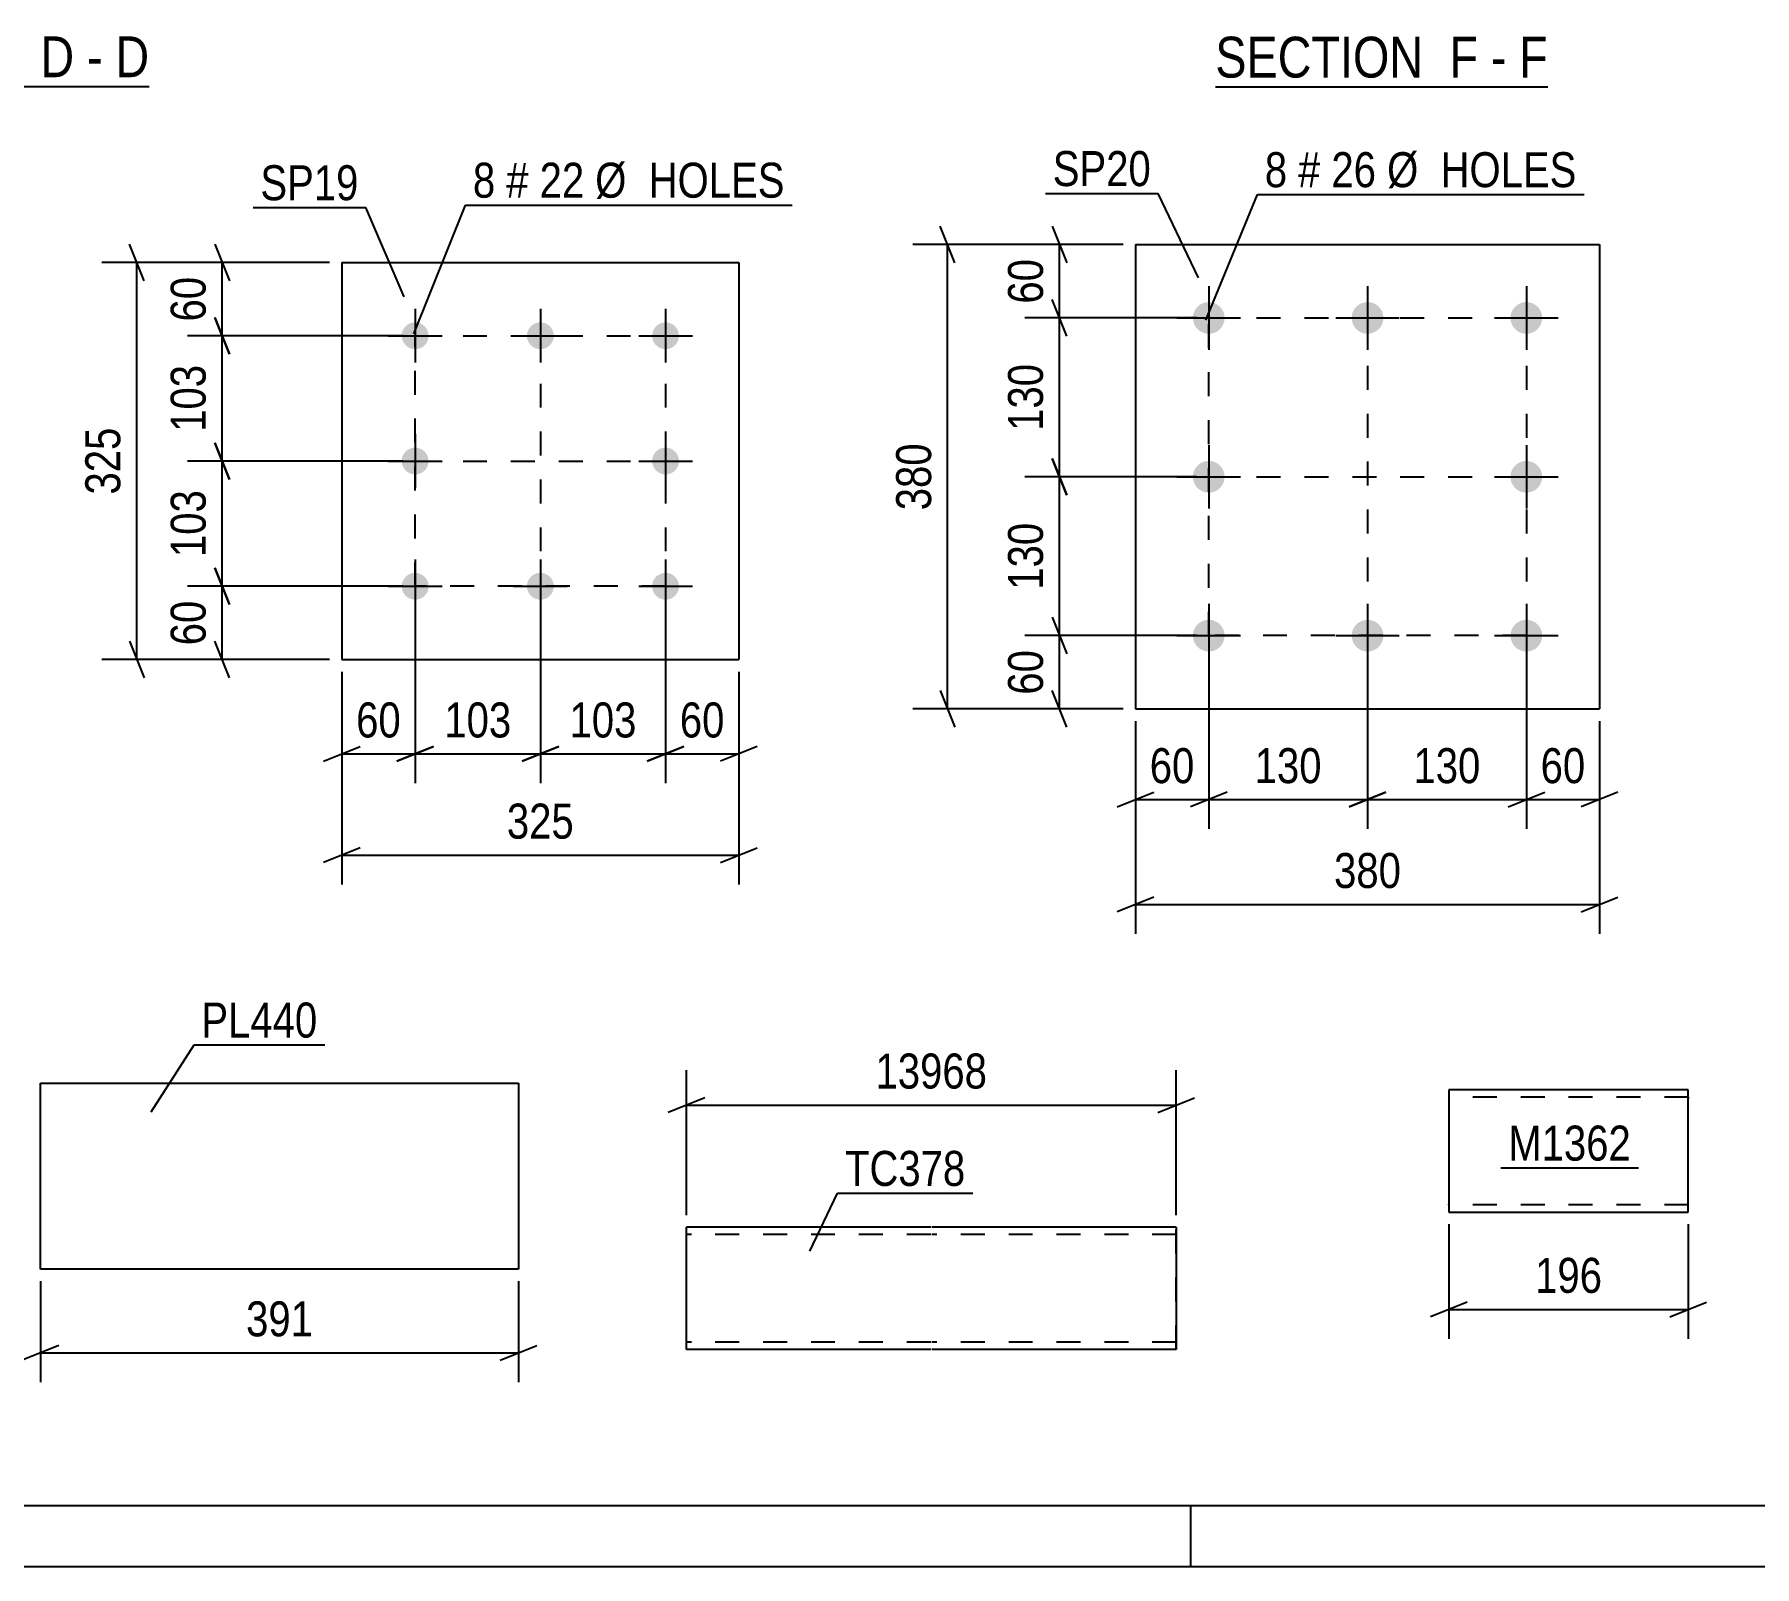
# Model space of a CAD drawing. Header units: millimetres. Extents: x 0 to 841, y 0 to 594.
# Drawn here: x 116.3 to 257.1, y 0 to 125.4 of the extents above; entities that cross this region are included whole.
import ezdxf

# ---------------------------------------------------------------- set-up
doc = ezdxf.new("R2010")
doc.units = ezdxf.units.MM
doc.linetypes.add('DXK_LINE_DOT2', pattern=[3.9198, 1.9599, -1.9599])
doc.styles.add('Arial Narrow', font='ARIALN.TTF', dxfattribs={"height": 0.2})

# ---------------------------------------------------------------- blocks, each defined once
blk = doc.blocks.new('Unknown-122567824-1133')
at = {"color": 5, "linetype": 'Continuous'}
for p, q in [((5, 5), (836, 5)), ((211, 0), (211, 5)), ((0, 0), (841, 0))]:
    blk.add_line(p, q, dxfattribs=at)
blk = doc.blocks.new('Unknown-122567824-14 - 50441')
at = {"color": 6, "linetype": 'Continuous'}
blk.add_line((97.65, 121.13), (125.72, 121.13), dxfattribs=at)
at = {"color": 0, "linetype": 'Continuous'}
for points in [[(115.76, 121.88), (115.76, 125.38), (97.65, 125.38), (97.65, 121.88)], [(119.58, 121.88), (119.58, 125.38), (116.81, 125.38), (116.81, 121.88)], [(121.9, 121.88), (121.9, 125.38), (120.63, 125.38), (120.63, 121.88)], [(125.72, 121.88), (125.72, 125.38), (122.95, 125.38), (122.95, 121.88)]]:
    blk.add_wipeout(points, dxfattribs=at)
at = {"color": 7, "linetype": 'Continuous', "style": 'Arial Narrow'}
for s, p in [('SECTION ', (97.65, 121.88)), ('D', (116.81, 121.88)), ('D', (122.95, 121.88)), ('-', (120.63, 121.88))]:
    blk.add_text(s, height=3.34, dxfattribs=at).set_placement(p)
blk = doc.blocks.new('Unknown-122567824-16 - 50831')
at = {"color": 6, "linetype": 'Continuous'}
blk.add_line((213, 121.1), (240.22, 121.1), dxfattribs=at)
at = {"color": 0, "linetype": 'Continuous'}
for points in [[(231.11, 121.85), (231.11, 125.35), (213, 125.35), (213, 121.85)], [(234.5, 121.85), (234.5, 125.35), (232.16, 125.35), (232.16, 121.85)], [(236.82, 121.85), (236.82, 125.35), (235.55, 125.35), (235.55, 121.85)], [(240.22, 121.85), (240.22, 125.35), (237.87, 125.35), (237.87, 121.85)]]:
    blk.add_wipeout(points, dxfattribs=at)
at = {"color": 7, "linetype": 'Continuous', "style": 'Arial Narrow'}
for s, p in [('SECTION ', (213, 121.85)), ('F', (232.16, 121.85)), ('F', (237.87, 121.85)), ('-', (235.55, 121.85))]:
    blk.add_text(s, height=3.34, dxfattribs=at).set_placement(p)
blk = doc.blocks.new('Part-122567824-53792 - 53791')
at = {"color": 2, "linetype": 'Continuous'}
for p, q in [((141.49, 106.72), (141.49, 74.22)), ((141.49, 106.72), (173.99, 106.72)), ((173.99, 106.72), (173.99, 74.22)), ((141.49, 74.22), (173.99, 74.22))]:
    blk.add_line(p, q, dxfattribs=at)
blk = doc.blocks.new('Bolt-122567824-53793 - 53791')
at = {"linetype": 'Continuous'}
for points in [[(147.49, 101.82, -1), (147.49, 99.62, -1)], [(157.74, 101.82, -1), (157.74, 99.62, -1)], [(167.99, 101.82, -1), (167.99, 99.62, -1)], [(147.49, 91.57, -1), (147.49, 89.37, -1)], [(167.99, 91.57, -1), (167.99, 89.37, -1)], [(147.49, 81.32, -1), (147.49, 79.12, -1)], [(157.74, 81.32, -1), (157.74, 79.12, -1)], [(167.99, 81.32, -1), (167.99, 79.12, -1)]]:
    blk.add_hatch(color=1, dxfattribs=at).paths.add_polyline_path(points)
at = {"color": 1, "linetype": 'Continuous'}
for p, q in [((147.49, 102.92), (147.49, 98.52)), ((157.74, 102.92), (157.74, 98.52)), ((167.99, 102.92), (167.99, 98.52)), ((145.29, 100.72), (149.69, 100.72)), ((155.54, 100.72), (159.94, 100.72)), ((165.79, 100.72), (170.19, 100.72)), ((147.49, 92.67), (147.49, 88.27)), ((167.99, 92.67), (167.99, 88.27)), ((145.29, 90.47), (149.69, 90.47)), ((165.79, 90.47), (170.19, 90.47)), ((147.49, 82.42), (147.49, 78.02)), ((157.74, 82.42), (157.74, 78.02)), ((167.99, 82.42), (167.99, 78.02)), ((145.29, 80.22), (149.69, 80.22)), ((155.54, 80.22), (159.94, 80.22)), ((165.79, 80.22), (170.19, 80.22))]:
    blk.add_line(p, q, dxfattribs=at)
blk = doc.blocks.new('Part-122567824-53810 - 53809')
at = {"color": 2, "linetype": 'Continuous'}
for p, q in [((116.82, 24.35), (116.82, 39.55)), ((116.82, 39.55), (155.96, 39.55)), ((155.96, 39.55), (155.96, 24.35)), ((155.96, 24.35), (116.82, 24.35))]:
    blk.add_line(p, q, dxfattribs=at)
blk = doc.blocks.new('Part-122567824-53775 - 53774')
at = {"color": 2, "linetype": 'Continuous'}
for p, q in [((189.7, 27.77), (169.7, 27.77)), ((169.7, 17.86), (169.7, 27.77)), ((209.8, 27.77), (189.8, 27.77)), ((209.8, 27.77), (209.8, 27.77)), ((209.8, 27.77), (209.8, 17.77)), ((169.7, 17.77), (169.7, 17.86)), ((189.7, 17.77), (169.7, 17.77)), ((209.8, 17.77), (189.8, 17.77)), ((209.8, 17.77), (209.8, 17.77))]:
    blk.add_line(p, q, dxfattribs=at)
at = {"color": 7, "linetype": 'DXK_LINE_DOT2'}
for p, q in [((189.7, 27.17), (169.7, 27.17)), ((209.8, 27.17), (189.8, 27.17)), ((209.8, 17.77), (209.8, 27.77)), ((209.8, 27.17), (209.8, 27.17)), ((169.7, 18.37), (169.7, 18.42)), ((189.7, 18.37), (169.7, 18.37)), ((209.8, 18.37), (189.8, 18.37)), ((209.8, 18.37), (209.8, 18.37))]:
    blk.add_line(p, q, dxfattribs=at)
blk = doc.blocks.new('Part-122567824-53865 - 53864')
at = {"color": 2, "linetype": 'Continuous'}
for p, q in [((206.46, 108.18), (206.46, 70.18)), ((206.46, 108.18), (244.46, 108.18)), ((244.46, 108.18), (244.46, 70.18)), ((206.46, 70.18), (244.46, 70.18))]:
    blk.add_line(p, q, dxfattribs=at)
blk = doc.blocks.new('Bolt-122567824-53866 - 53864')
at = {"linetype": 'Continuous'}
for points in [[(212.46, 103.48, -1), (212.46, 100.88, -1)], [(225.46, 103.48, -1), (225.46, 100.88, -1)], [(238.46, 103.48, -1), (238.46, 100.88, -1)], [(212.46, 90.48, -1), (212.46, 87.88, -1)], [(238.46, 90.48, -1), (238.46, 87.88, -1)], [(212.46, 77.48, -1), (212.46, 74.88, -1)], [(225.46, 77.48, -1), (225.46, 74.88, -1)], [(238.46, 77.48, -1), (238.46, 74.88, -1)]]:
    blk.add_hatch(color=1, dxfattribs=at).paths.add_polyline_path(points)
at = {"color": 1, "linetype": 'Continuous'}
for p, q in [((212.46, 104.78), (212.46, 99.58)), ((225.46, 104.78), (225.46, 99.58)), ((238.46, 104.78), (238.46, 99.58)), ((209.86, 102.18), (215.06, 102.18)), ((222.86, 102.18), (228.06, 102.18)), ((235.86, 102.18), (241.06, 102.18)), ((212.46, 91.78), (212.46, 86.58)), ((238.46, 91.78), (238.46, 86.58)), ((209.86, 89.18), (215.06, 89.18)), ((235.86, 89.18), (241.06, 89.18)), ((212.46, 78.78), (212.46, 73.58)), ((225.46, 78.78), (225.46, 73.58)), ((238.46, 78.78), (238.46, 73.58)), ((209.86, 76.18), (215.06, 76.18)), ((222.86, 76.18), (228.06, 76.18)), ((235.86, 76.18), (241.06, 76.18))]:
    blk.add_line(p, q, dxfattribs=at)
blk = doc.blocks.new('Part-122567824-53918 - 53917')
at = {"color": 2, "linetype": 'Continuous'}
for p, q in [((251.72, 39.01), (232.12, 39.01)), ((232.12, 39.01), (232.12, 29.1)), ((251.72, 30.21), (251.72, 39.01)), ((251.72, 29.01), (251.72, 30.21)), ((232.12, 29.1), (232.12, 29.01)), ((232.12, 29.01), (251.72, 29.01))]:
    blk.add_line(p, q, dxfattribs=at)
at = {"color": 7, "linetype": 'DXK_LINE_DOT2'}
for p, q in [((251.72, 38.41), (232.12, 38.41)), ((251.72, 38.41), (251.72, 38.37)), ((251.72, 38.37), (251.72, 38.41)), ((251.72, 38.27), (251.72, 38.37)), ((251.72, 38.37), (251.72, 38.27)), ((232.12, 29.61), (232.12, 29.66)), ((251.72, 29.61), (232.12, 29.61)), ((251.72, 29.66), (251.72, 29.98)), ((251.72, 29.61), (251.72, 29.66))]:
    blk.add_line(p, q, dxfattribs=at)
blk = doc.blocks.new('Rectangle-122567824-56095 - 53791')
at = {"color": 1, "linetype": 'DXK_LINE_DOT2'}
blk.add_lwpolyline([(147.49, 100.72), (167.99, 100.72), (167.99, 80.22), (147.49, 80.22), (147.49, 100.72)], close=True, dxfattribs=at)
blk = doc.blocks.new('Rectangle-122567824-56133 - 53864')
at = {"color": 1, "linetype": 'DXK_LINE_DOT2'}
blk.add_lwpolyline([(212.46, 102.18), (238.46, 102.18), (238.46, 76.18), (212.46, 76.18), (212.46, 102.18)], close=True, dxfattribs=at)
blk = doc.blocks.new('Line-122567824-56105 - 53791')
at = {"color": 1, "linetype": 'DXK_LINE_DOT2'}
blk.add_line((157.74, 100.72), (157.74, 80.22), dxfattribs=at)
blk = doc.blocks.new('Line-122567824-56143 - 53864')
at = {"color": 1, "linetype": 'DXK_LINE_DOT2'}
blk.add_line((212.46, 89.18), (238.46, 89.18), dxfattribs=at)
blk = doc.blocks.new('Line-122567824-56112 - 53791')
at = {"color": 1, "linetype": 'DXK_LINE_DOT2'}
blk.add_line((147.49, 90.47), (167.99, 90.47), dxfattribs=at)
blk = doc.blocks.new('Line-122567824-56150 - 53864')
at = {"color": 1, "linetype": 'DXK_LINE_DOT2'}
blk.add_line((225.46, 102.18), (225.46, 75.58), dxfattribs=at)
blk = doc.blocks.new('StraightDimension-122567824-54076 - 53791')
at = {"color": 7, "linetype": 'Continuous'}
for p, q in [((131.09, 108.22), (132.29, 105.22)), ((140.49, 106.72), (128.84, 106.72)), ((131.69, 100.72), (131.69, 106.72)), ((132.29, 99.22), (131.09, 102.22)), ((146.49, 100.72), (128.84, 100.72))]:
    blk.add_line(p, q, dxfattribs=at)
at = {"color": 0}
blk.add_wipeout([(130.94, 106.15), (126.74, 106.15), (126.74, 101.29), (130.94, 101.29)], dxfattribs=at)
at = {"color": 3, "style": 'Arial Narrow'}
blk.add_text('60', height=2.863, rotation=90.0002, dxfattribs=at).set_placement((130.34, 101.89))
blk = doc.blocks.new('StraightDimension-122567824-54077 - 53791')
at = {"color": 7, "linetype": 'Continuous'}
for p, q in [((131.09, 102.22), (132.29, 99.22)), ((146.49, 100.72), (128.84, 100.72)), ((131.69, 90.47), (131.69, 100.72)), ((132.29, 88.97), (131.09, 91.97)), ((146.49, 90.47), (128.84, 90.47))]:
    blk.add_line(p, q, dxfattribs=at)
at = {"color": 0}
blk.add_wipeout([(130.94, 98.94), (126.74, 98.94), (126.74, 92.26), (130.94, 92.26)], dxfattribs=at)
at = {"color": 3, "style": 'Arial Narrow'}
blk.add_text('103', height=2.863, rotation=90.0002, dxfattribs=at).set_placement((130.34, 92.86))
blk = doc.blocks.new('StraightDimension-122567824-54078 - 53791')
at = {"color": 7, "linetype": 'Continuous'}
for p, q in [((131.09, 91.97), (132.29, 88.97)), ((146.49, 90.47), (128.84, 90.47)), ((131.69, 80.22), (131.69, 90.47)), ((132.29, 78.72), (131.09, 81.72)), ((146.49, 80.22), (128.84, 80.22))]:
    blk.add_line(p, q, dxfattribs=at)
at = {"color": 0}
blk.add_wipeout([(130.94, 88.69), (126.74, 88.69), (126.74, 82.01), (130.94, 82.01)], dxfattribs=at)
at = {"color": 3, "style": 'Arial Narrow'}
blk.add_text('103', height=2.863, rotation=90.0002, dxfattribs=at).set_placement((130.34, 82.61))
blk = doc.blocks.new('StraightDimension-122567824-54079 - 53791')
at = {"color": 7, "linetype": 'Continuous'}
for p, q in [((131.09, 81.72), (132.29, 78.72)), ((146.49, 80.22), (128.84, 80.22)), ((131.69, 74.22), (131.69, 80.22)), ((132.29, 72.72), (131.09, 75.72)), ((140.49, 74.22), (128.84, 74.22))]:
    blk.add_line(p, q, dxfattribs=at)
at = {"color": 0}
blk.add_wipeout([(130.94, 79.65), (126.74, 79.65), (126.74, 74.79), (130.94, 74.79)], dxfattribs=at)
at = {"color": 3, "style": 'Arial Narrow'}
blk.add_text('60', height=2.863, rotation=90.0002, dxfattribs=at).set_placement((130.34, 75.39))
blk = doc.blocks.new('StraightDimension-122567824-54092 - 53791')
at = {"color": 7, "linetype": 'Continuous'}
for p, q in [((125.3, 105.22), (124.1, 108.22)), ((140.49, 106.72), (121.85, 106.72)), ((124.7, 74.22), (124.7, 106.72)), ((124.1, 75.72), (125.3, 72.72)), ((140.49, 74.22), (121.85, 74.22))]:
    blk.add_line(p, q, dxfattribs=at)
at = {"color": 0}
blk.add_wipeout([(123.95, 93.81), (119.75, 93.81), (119.75, 87.13), (123.95, 87.13)], dxfattribs=at)
at = {"color": 3, "style": 'Arial Narrow'}
blk.add_text('325', height=2.863, rotation=90.0002, dxfattribs=at).set_placement((123.35, 87.73))
blk = doc.blocks.new('StraightDimension-122567824-54096 - 53791')
at = {"color": 7, "linetype": 'Continuous'}
for p, q in [((167.99, 79.22), (167.99, 64.1)), ((173.99, 73.22), (173.99, 64.1)), ((166.49, 65.9), (169.49, 67.1)), ((167.99, 66.5), (173.99, 66.5)), ((175.49, 67.1), (172.49, 65.9))]:
    blk.add_line(p, q, dxfattribs=at)
at = {"color": 0}
blk.add_wipeout([(173.42, 67.25), (173.42, 71.45), (168.56, 71.45), (168.56, 67.25)], dxfattribs=at)
at = {"color": 3, "style": 'Arial Narrow'}
blk.add_text('60', height=2.863, dxfattribs=at).set_placement((169.16, 67.85))
blk = doc.blocks.new('StraightDimension-122567824-54097 - 53791')
at = {"color": 7, "linetype": 'Continuous'}
for p, q in [((157.74, 79.22), (157.74, 64.1)), ((167.99, 79.22), (167.99, 64.1)), ((156.24, 65.9), (159.24, 67.1)), ((157.74, 66.5), (167.99, 66.5)), ((169.49, 67.1), (166.49, 65.9))]:
    blk.add_line(p, q, dxfattribs=at)
at = {"color": 0}
blk.add_wipeout([(166.21, 67.25), (166.21, 71.45), (159.53, 71.45), (159.53, 67.25)], dxfattribs=at)
at = {"color": 3, "style": 'Arial Narrow'}
blk.add_text('103', height=2.863, dxfattribs=at).set_placement((160.13, 67.85))
blk = doc.blocks.new('StraightDimension-122567824-54098 - 53791')
at = {"color": 7, "linetype": 'Continuous'}
for p, q in [((147.49, 79.22), (147.49, 64.1)), ((157.74, 79.22), (157.74, 64.1)), ((145.99, 65.9), (148.99, 67.1)), ((147.49, 66.5), (157.74, 66.5)), ((159.24, 67.1), (156.24, 65.9))]:
    blk.add_line(p, q, dxfattribs=at)
at = {"color": 0}
blk.add_wipeout([(155.96, 67.25), (155.96, 71.45), (149.28, 71.45), (149.28, 67.25)], dxfattribs=at)
at = {"color": 3, "style": 'Arial Narrow'}
blk.add_text('103', height=2.863, dxfattribs=at).set_placement((149.88, 67.85))
blk = doc.blocks.new('StraightDimension-122567824-54099 - 53791')
at = {"color": 7, "linetype": 'Continuous'}
for p, q in [((147.49, 79.22), (147.49, 64.1)), ((141.49, 73.22), (141.49, 64.1)), ((139.99, 65.9), (142.99, 67.1)), ((141.49, 66.5), (147.49, 66.5)), ((148.99, 67.1), (145.99, 65.9))]:
    blk.add_line(p, q, dxfattribs=at)
at = {"color": 0}
blk.add_wipeout([(146.92, 67.25), (146.92, 71.45), (142.06, 71.45), (142.06, 67.25)], dxfattribs=at)
at = {"color": 3, "style": 'Arial Narrow'}
blk.add_text('60', height=2.863, dxfattribs=at).set_placement((142.66, 67.85))
blk = doc.blocks.new('StraightDimension-122567824-54112 - 53791')
at = {"color": 7, "linetype": 'Continuous'}
for p, q in [((141.49, 73.22), (141.49, 55.82)), ((173.99, 73.22), (173.99, 55.82)), ((142.99, 58.82), (139.99, 57.62)), ((141.49, 58.22), (173.99, 58.22)), ((172.49, 57.62), (175.49, 58.82))]:
    blk.add_line(p, q, dxfattribs=at)
at = {"color": 0}
blk.add_wipeout([(161.08, 58.97), (161.08, 63.17), (154.4, 63.17), (154.4, 58.97)], dxfattribs=at)
at = {"color": 3, "style": 'Arial Narrow'}
blk.add_text('325', height=2.863, dxfattribs=at).set_placement((155, 59.57))
blk = doc.blocks.new('StraightDimension-122567824-54128 - 53809')
at = {"color": 7, "linetype": 'Continuous'}
for p, q in [((116.82, 23.35), (116.82, 15.09)), ((155.96, 23.35), (155.96, 15.09)), ((118.32, 18.09), (115.32, 16.89)), ((116.82, 17.49), (155.96, 17.49)), ((154.46, 16.89), (157.46, 18.09))]:
    blk.add_line(p, q, dxfattribs=at)
at = {"color": 0}
blk.add_wipeout([(139.73, 18.24), (139.73, 22.44), (133.05, 22.44), (133.05, 18.24)], dxfattribs=at)
at = {"color": 3, "style": 'Arial Narrow'}
blk.add_text('391', height=2.863, dxfattribs=at).set_placement((133.65, 18.84))
blk = doc.blocks.new('StraightDimension-122567824-54064 - 53774')
at = {"color": 7, "linetype": 'Continuous'}
for p, q in [((169.7, 28.77), (169.7, 40.62)), ((209.8, 28.77), (209.8, 40.62)), ((171.2, 38.37), (168.2, 37.17)), ((208.3, 37.17), (211.3, 38.37)), ((169.7, 37.77), (209.8, 37.77))]:
    blk.add_line(p, q, dxfattribs=at)
at = {"color": 0}
blk.add_wipeout([(194.92, 38.52), (194.92, 42.72), (184.58, 42.72), (184.58, 38.52)], dxfattribs=at)
at = {"color": 3, "style": 'Arial Narrow'}
blk.add_text('13968', height=2.863, dxfattribs=at).set_placement((185.18, 39.12))
blk = doc.blocks.new('StraightDimension-122567824-54199 - 53864')
at = {"color": 7, "linetype": 'Continuous'}
for p, q in [((212.46, 75.18), (212.46, 60.36)), ((206.46, 69.18), (206.46, 60.36)), ((204.96, 62.16), (207.96, 63.36)), ((206.46, 62.76), (212.46, 62.76)), ((213.96, 63.36), (210.96, 62.16))]:
    blk.add_line(p, q, dxfattribs=at)
at = {"color": 0}
blk.add_wipeout([(211.89, 63.51), (211.89, 67.71), (207.03, 67.71), (207.03, 63.51)], dxfattribs=at)
at = {"color": 3, "style": 'Arial Narrow'}
blk.add_text('60', height=2.863, dxfattribs=at).set_placement((207.63, 64.11))
blk = doc.blocks.new('StraightDimension-122567824-54178 - 53864')
at = {"color": 7, "linetype": 'Continuous'}
for p, q in [((200.84, 87.68), (199.64, 90.68)), ((211.46, 89.18), (197.39, 89.18)), ((200.24, 76.18), (200.24, 89.18)), ((199.64, 77.68), (200.84, 74.68)), ((211.46, 76.18), (197.39, 76.18))]:
    blk.add_line(p, q, dxfattribs=at)
at = {"color": 0}
blk.add_wipeout([(199.49, 86.02), (195.29, 86.02), (195.29, 79.34), (199.49, 79.34)], dxfattribs=at)
at = {"color": 3, "style": 'Arial Narrow'}
blk.add_text('130', height=2.863, rotation=90.0002, dxfattribs=at).set_placement((198.89, 79.94))
blk = doc.blocks.new('StraightDimension-122567824-54176 - 53864')
at = {"color": 7, "linetype": 'Continuous'}
for p, q in [((199.64, 109.68), (200.84, 106.68)), ((205.46, 108.18), (197.39, 108.18)), ((200.24, 102.18), (200.24, 108.18)), ((200.84, 100.68), (199.64, 103.68)), ((211.46, 102.18), (197.39, 102.18))]:
    blk.add_line(p, q, dxfattribs=at)
at = {"color": 0}
blk.add_wipeout([(199.49, 107.61), (195.29, 107.61), (195.29, 102.75), (199.49, 102.75)], dxfattribs=at)
at = {"color": 3, "style": 'Arial Narrow'}
blk.add_text('60', height=2.863, rotation=90.0002, dxfattribs=at).set_placement((198.89, 103.35))
blk = doc.blocks.new('StraightDimension-122567824-54177 - 53864')
at = {"color": 7, "linetype": 'Continuous'}
for p, q in [((200.84, 100.68), (199.64, 103.68)), ((211.46, 102.18), (197.39, 102.18)), ((200.24, 89.18), (200.24, 102.18)), ((199.64, 90.68), (200.84, 87.68)), ((211.46, 89.18), (197.39, 89.18))]:
    blk.add_line(p, q, dxfattribs=at)
at = {"color": 0}
blk.add_wipeout([(199.49, 99.02), (195.29, 99.02), (195.29, 92.34), (199.49, 92.34)], dxfattribs=at)
at = {"color": 3, "style": 'Arial Narrow'}
blk.add_text('130', height=2.863, rotation=90.0002, dxfattribs=at).set_placement((198.89, 92.94))
blk = doc.blocks.new('StraightDimension-122567824-54179 - 53864')
at = {"color": 7, "linetype": 'Continuous'}
for p, q in [((199.64, 77.68), (200.84, 74.68)), ((211.46, 76.18), (197.39, 76.18)), ((200.24, 70.18), (200.24, 76.18)), ((200.84, 68.68), (199.64, 71.68)), ((205.46, 70.18), (197.39, 70.18))]:
    blk.add_line(p, q, dxfattribs=at)
at = {"color": 0}
blk.add_wipeout([(199.49, 75.61), (195.29, 75.61), (195.29, 70.75), (199.49, 70.75)], dxfattribs=at)
at = {"color": 3, "style": 'Arial Narrow'}
blk.add_text('60', height=2.863, rotation=90.0002, dxfattribs=at).set_placement((198.89, 71.35))
blk = doc.blocks.new('StraightDimension-122567824-54192 - 53864')
at = {"color": 7, "linetype": 'Continuous'}
for p, q in [((191.68, 106.68), (190.48, 109.68)), ((205.46, 108.18), (188.23, 108.18)), ((191.08, 70.18), (191.08, 108.18)), ((190.48, 71.68), (191.68, 68.68)), ((205.46, 70.18), (188.23, 70.18))]:
    blk.add_line(p, q, dxfattribs=at)
at = {"color": 0}
blk.add_wipeout([(190.33, 92.52), (186.13, 92.52), (186.13, 85.84), (190.33, 85.84)], dxfattribs=at)
at = {"color": 3, "style": 'Arial Narrow'}
blk.add_text('380', height=2.863, rotation=90.0002, dxfattribs=at).set_placement((189.73, 86.44))
blk = doc.blocks.new('StraightDimension-122567824-54196 - 53864')
at = {"color": 7, "linetype": 'Continuous'}
for p, q in [((238.46, 75.18), (238.46, 60.36)), ((244.46, 69.18), (244.46, 60.36)), ((236.96, 62.16), (239.96, 63.36)), ((238.46, 62.76), (244.46, 62.76)), ((245.96, 63.36), (242.96, 62.16))]:
    blk.add_line(p, q, dxfattribs=at)
at = {"color": 0}
blk.add_wipeout([(243.89, 63.51), (243.89, 67.71), (239.03, 67.71), (239.03, 63.51)], dxfattribs=at)
at = {"color": 3, "style": 'Arial Narrow'}
blk.add_text('60', height=2.863, dxfattribs=at).set_placement((239.63, 64.11))
blk = doc.blocks.new('StraightDimension-122567824-54197 - 53864')
at = {"color": 7, "linetype": 'Continuous'}
for p, q in [((225.46, 75.18), (225.46, 60.36)), ((238.46, 75.18), (238.46, 60.36)), ((226.96, 63.36), (223.96, 62.16)), ((225.46, 62.76), (238.46, 62.76)), ((236.96, 62.16), (239.96, 63.36))]:
    blk.add_line(p, q, dxfattribs=at)
at = {"color": 0}
blk.add_wipeout([(235.3, 63.51), (235.3, 67.71), (228.62, 67.71), (228.62, 63.51)], dxfattribs=at)
at = {"color": 3, "style": 'Arial Narrow'}
blk.add_text('130', height=2.863, dxfattribs=at).set_placement((229.22, 64.11))
blk = doc.blocks.new('StraightDimension-122567824-54198 - 53864')
at = {"color": 7, "linetype": 'Continuous'}
for p, q in [((212.46, 75.18), (212.46, 60.36)), ((225.46, 75.18), (225.46, 60.36)), ((213.96, 63.36), (210.96, 62.16)), ((212.46, 62.76), (225.46, 62.76)), ((223.96, 62.16), (226.96, 63.36))]:
    blk.add_line(p, q, dxfattribs=at)
at = {"color": 0}
blk.add_wipeout([(222.3, 63.51), (222.3, 67.71), (215.62, 67.71), (215.62, 63.51)], dxfattribs=at)
at = {"color": 3, "style": 'Arial Narrow'}
blk.add_text('130', height=2.863, dxfattribs=at).set_placement((216.22, 64.11))
blk = doc.blocks.new('StraightDimension-122567824-54212 - 53864')
at = {"color": 7, "linetype": 'Continuous'}
for p, q in [((206.46, 69.18), (206.46, 51.78)), ((244.46, 69.18), (244.46, 51.78)), ((207.96, 54.78), (204.96, 53.58)), ((206.46, 54.18), (244.46, 54.18)), ((242.96, 53.58), (245.96, 54.78))]:
    blk.add_line(p, q, dxfattribs=at)
at = {"color": 0}
blk.add_wipeout([(228.8, 54.93), (228.8, 59.13), (222.12, 59.13), (222.12, 54.93)], dxfattribs=at)
at = {"color": 3, "style": 'Arial Narrow'}
blk.add_text('380', height=2.863, dxfattribs=at).set_placement((222.72, 55.53))
blk = doc.blocks.new('StraightDimension-122567824-54216 - 53917')
at = {"color": 7, "linetype": 'Continuous'}
for p, q in [((232.12, 28.01), (232.12, 18.65)), ((251.72, 28.01), (251.72, 18.65)), ((233.62, 21.65), (230.62, 20.45)), ((250.22, 20.45), (253.22, 21.65)), ((232.12, 21.05), (251.72, 21.05))]:
    blk.add_line(p, q, dxfattribs=at)
at = {"color": 0}
blk.add_wipeout([(245.26, 21.8), (245.26, 26), (238.58, 26), (238.58, 21.8)], dxfattribs=at)
at = {"color": 3, "style": 'Arial Narrow'}
blk.add_text('196', height=2.863, dxfattribs=at).set_placement((239.18, 22.4))
blk = doc.blocks.new('Mark-122567824-54444 - 53791')
at = {"color": 0}
blk.add_wipeout([(142.86, 111.81), (142.86, 114.81), (134.82, 114.81), (134.82, 111.81)], dxfattribs=at)
blk.add_wipeout([(142.86, 111.81), (142.86, 114.81), (134.82, 114.81), (134.82, 111.81)], dxfattribs=at)
at = {"color": 30, "linetype": 'Continuous'}
for p in [(134.22, 111.21), (146.59, 103.9)]:
    blk.add_line(p, (143.46, 111.21), dxfattribs=at)
at = {"color": 3, "style": 'Arial Narrow'}
blk.add_text('SP19', height=2.863, dxfattribs=at).set_placement((134.82, 111.81))
blk = doc.blocks.new('Mark-122567824-54447 - 53791')
at = {"color": 0}
for points in [[(154.05, 112.02), (154.05, 115.02), (152.22, 115.02), (152.22, 112.02)], [(156.78, 112.02), (156.78, 115.02), (154.95, 115.02), (154.95, 112.02)], [(161.33, 112.02), (161.33, 115.02), (157.68, 115.02), (157.68, 112.02)], [(177.76, 112.02), (177.76, 115.02), (162.23, 115.02), (162.23, 112.02)]]:
    blk.add_wipeout(points, dxfattribs=at)
for points in [[(154.05, 112.02), (154.05, 115.02), (152.22, 115.02), (152.22, 112.02)], [(156.78, 112.02), (156.78, 115.02), (154.95, 115.02), (154.95, 112.02)], [(161.33, 112.02), (161.33, 115.02), (157.68, 115.02), (157.68, 112.02)], [(177.76, 112.02), (177.76, 115.02), (162.23, 115.02), (162.23, 112.02)]]:
    blk.add_wipeout(points, dxfattribs=at)
at = {"color": 7, "linetype": 'Continuous'}
for p, q in [((147.38, 100.87), (151.62, 111.42)), ((151.62, 111.42), (178.36, 111.42))]:
    blk.add_line(p, q, dxfattribs=at)
at = {"color": 3, "style": 'Arial Narrow'}
for s, height, p in [('8', 2.86, (152.22, 112.02)), ('#', 2.86, (154.95, 112.02)), ('22', 2.863, (157.68, 112.02)), ('Ø  HOLES', 2.863, (162.23, 112.02))]:
    blk.add_text(s, height=height, dxfattribs=at).set_placement(p)
blk = doc.blocks.new('Mark-122567824-54451 - 53809')
at = {"color": 0}
blk.add_wipeout([(139.5, 43.29), (139.5, 46.29), (129.99, 46.29), (129.99, 43.29)], dxfattribs=at)
blk.add_wipeout([(139.5, 43.29), (139.5, 46.29), (129.99, 46.29), (129.99, 43.29)], dxfattribs=at)
at = {"color": 30, "linetype": 'Continuous'}
for p, q in [((125.88, 37.22), (129.39, 42.69)), ((129.39, 42.69), (140.1, 42.69))]:
    blk.add_line(p, q, dxfattribs=at)
at = {"color": 3, "style": 'Arial Narrow'}
blk.add_text('PL440', height=2.863, dxfattribs=at).set_placement((129.99, 43.29))
blk = doc.blocks.new('Mark-122567824-56803 - 53774')
at = {"color": 0}
blk.add_wipeout([(192.54, 31.15), (192.54, 34.15), (182.68, 34.15), (182.68, 31.15)], dxfattribs=at)
blk.add_wipeout([(192.54, 31.15), (192.54, 34.15), (182.68, 34.15), (182.68, 31.15)], dxfattribs=at)
at = {"color": 30, "linetype": 'Continuous'}
for p, q in [((179.79, 25.8), (182.08, 30.55)), ((182.08, 30.55), (193.14, 30.55))]:
    blk.add_line(p, q, dxfattribs=at)
at = {"color": 3, "style": 'Arial Narrow'}
blk.add_text('TC378', height=2.863, dxfattribs=at).set_placement((182.68, 31.15))
blk = doc.blocks.new('Mark-122567824-54463 - 53864')
at = {"color": 0}
blk.add_wipeout([(207.73, 112.97), (207.73, 115.97), (199.69, 115.97), (199.69, 112.97)], dxfattribs=at)
blk.add_wipeout([(207.73, 112.97), (207.73, 115.97), (199.69, 115.97), (199.69, 112.97)], dxfattribs=at)
at = {"color": 30, "linetype": 'Continuous'}
for p in [(199.09, 112.37), (211.61, 105.45)]:
    blk.add_line(p, (208.33, 112.37), dxfattribs=at)
at = {"color": 3, "style": 'Arial Narrow'}
blk.add_text('SP20', height=2.863, dxfattribs=at).set_placement((199.69, 112.97))
blk = doc.blocks.new('Mark-122567824-56124 - 53864')
at = {"color": 0}
for points in [[(218.87, 112.88), (218.87, 115.88), (217.05, 115.88), (217.05, 112.88)], [(221.6, 112.88), (221.6, 115.88), (219.77, 115.88), (219.77, 112.88)], [(226.16, 112.88), (226.16, 115.88), (222.5, 115.88), (222.5, 112.88)], [(242.59, 112.88), (242.59, 115.88), (227.06, 115.88), (227.06, 112.88)]]:
    blk.add_wipeout(points, dxfattribs=at)
for points in [[(218.87, 112.88), (218.87, 115.88), (217.05, 115.88), (217.05, 112.88)], [(221.6, 112.88), (221.6, 115.88), (219.77, 115.88), (219.77, 112.88)], [(226.16, 112.88), (226.16, 115.88), (222.5, 115.88), (222.5, 112.88)], [(242.59, 112.88), (242.59, 115.88), (227.06, 115.88), (227.06, 112.88)]]:
    blk.add_wipeout(points, dxfattribs=at)
at = {"color": 7, "linetype": 'Continuous'}
for p, q in [((212.23, 101.99), (216.45, 112.28)), ((216.45, 112.28), (243.19, 112.28))]:
    blk.add_line(p, q, dxfattribs=at)
at = {"color": 3, "style": 'Arial Narrow'}
for s, height, p in [('8', 2.86, (217.05, 112.88)), ('#', 2.86, (219.77, 112.88)), ('26', 2.863, (222.5, 112.88)), ('Ø  HOLES', 2.863, (227.06, 112.88))]:
    blk.add_text(s, height=height, dxfattribs=at).set_placement(p)
blk = doc.blocks.new('Mark-122567824-54466 - 53917')
at = {"color": 0}
blk.add_wipeout([(247.04, 33.22), (247.04, 36.22), (236.98, 36.22), (236.98, 33.22)], dxfattribs=at)
blk.add_wipeout([(247.04, 33.22), (247.04, 36.22), (236.98, 36.22), (236.98, 33.22)], dxfattribs=at)
at = {"color": 30, "linetype": 'Continuous'}
blk.add_line((236.38, 32.62), (247.64, 32.62), dxfattribs=at)
at = {"color": 3, "style": 'Arial Narrow'}
blk.add_text('M1362', height=2.863, dxfattribs=at).set_placement((236.98, 33.22))

msp = doc.modelspace()

# ---------------------------------------------------------------- block references
for name in ['Unknown-122567824-1133', 'Part-122567824-53865 - 53864', 'Part-122567824-53792 - 53791', 'Bolt-122567824-53866 - 53864', 'Bolt-122567824-53793 - 53791', 'Rectangle-122567824-56133 - 53864', 'Line-122567824-56150 - 53864', 'Rectangle-122567824-56095 - 53791', 'Line-122567824-56105 - 53791', 'Line-122567824-56112 - 53791', 'Line-122567824-56143 - 53864', 'Part-122567824-53810 - 53809', 'Part-122567824-53918 - 53917', 'Part-122567824-53775 - 53774']:
    msp.add_blockref(name, (0, 0))

# ---------------------------------------------------------------- next in the draw order: block references
for name in ['Unknown-122567824-14 - 50441', 'Unknown-122567824-16 - 50831', 'Mark-122567824-54447 - 53791', 'StraightDimension-122567824-54176 - 53864', 'StraightDimension-122567824-54076 - 53791', 'StraightDimension-122567824-54096 - 53791', 'StraightDimension-122567824-54199 - 53864', 'StraightDimension-122567824-54196 - 53864', 'Mark-122567824-54451 - 53809', 'StraightDimension-122567824-54064 - 53774', 'Mark-122567824-54466 - 53917', 'StraightDimension-122567824-54216 - 53917', 'StraightDimension-122567824-54128 - 53809']:
    msp.add_blockref(name, (0, 0))

# ---------------------------------------------------------------- next in the draw order: block references
for name in ['StraightDimension-122567824-54077 - 53791', 'StraightDimension-122567824-54178 - 53864', 'StraightDimension-122567824-54097 - 53791', 'StraightDimension-122567824-54197 - 53864', 'Mark-122567824-56803 - 53774']:
    msp.add_blockref(name, (0, 0))

# ---------------------------------------------------------------- next in the draw order: block references
for name in ['StraightDimension-122567824-54177 - 53864', 'StraightDimension-122567824-54078 - 53791', 'StraightDimension-122567824-54179 - 53864']:
    msp.add_blockref(name, (0, 0))

# ---------------------------------------------------------------- next in the draw order: block references
for name in ['StraightDimension-122567824-54192 - 53864', 'StraightDimension-122567824-54079 - 53791', 'StraightDimension-122567824-54198 - 53864']:
    msp.add_blockref(name, (0, 0))

# ---------------------------------------------------------------- next in the draw order: block references
for name in ['Mark-122567824-54463 - 53864', 'StraightDimension-122567824-54092 - 53791', 'StraightDimension-122567824-54098 - 53791', 'StraightDimension-122567824-54212 - 53864']:
    msp.add_blockref(name, (0, 0))

# ---------------------------------------------------------------- next in the draw order: block references
for name in ['Mark-122567824-56124 - 53864', 'Mark-122567824-54444 - 53791', 'StraightDimension-122567824-54099 - 53791']:
    msp.add_blockref(name, (0, 0))

# ---------------------------------------------------------------- next in the draw order: block references
msp.add_blockref('StraightDimension-122567824-54112 - 53791', (0, 0))

doc.saveas('drawing.dxf')
